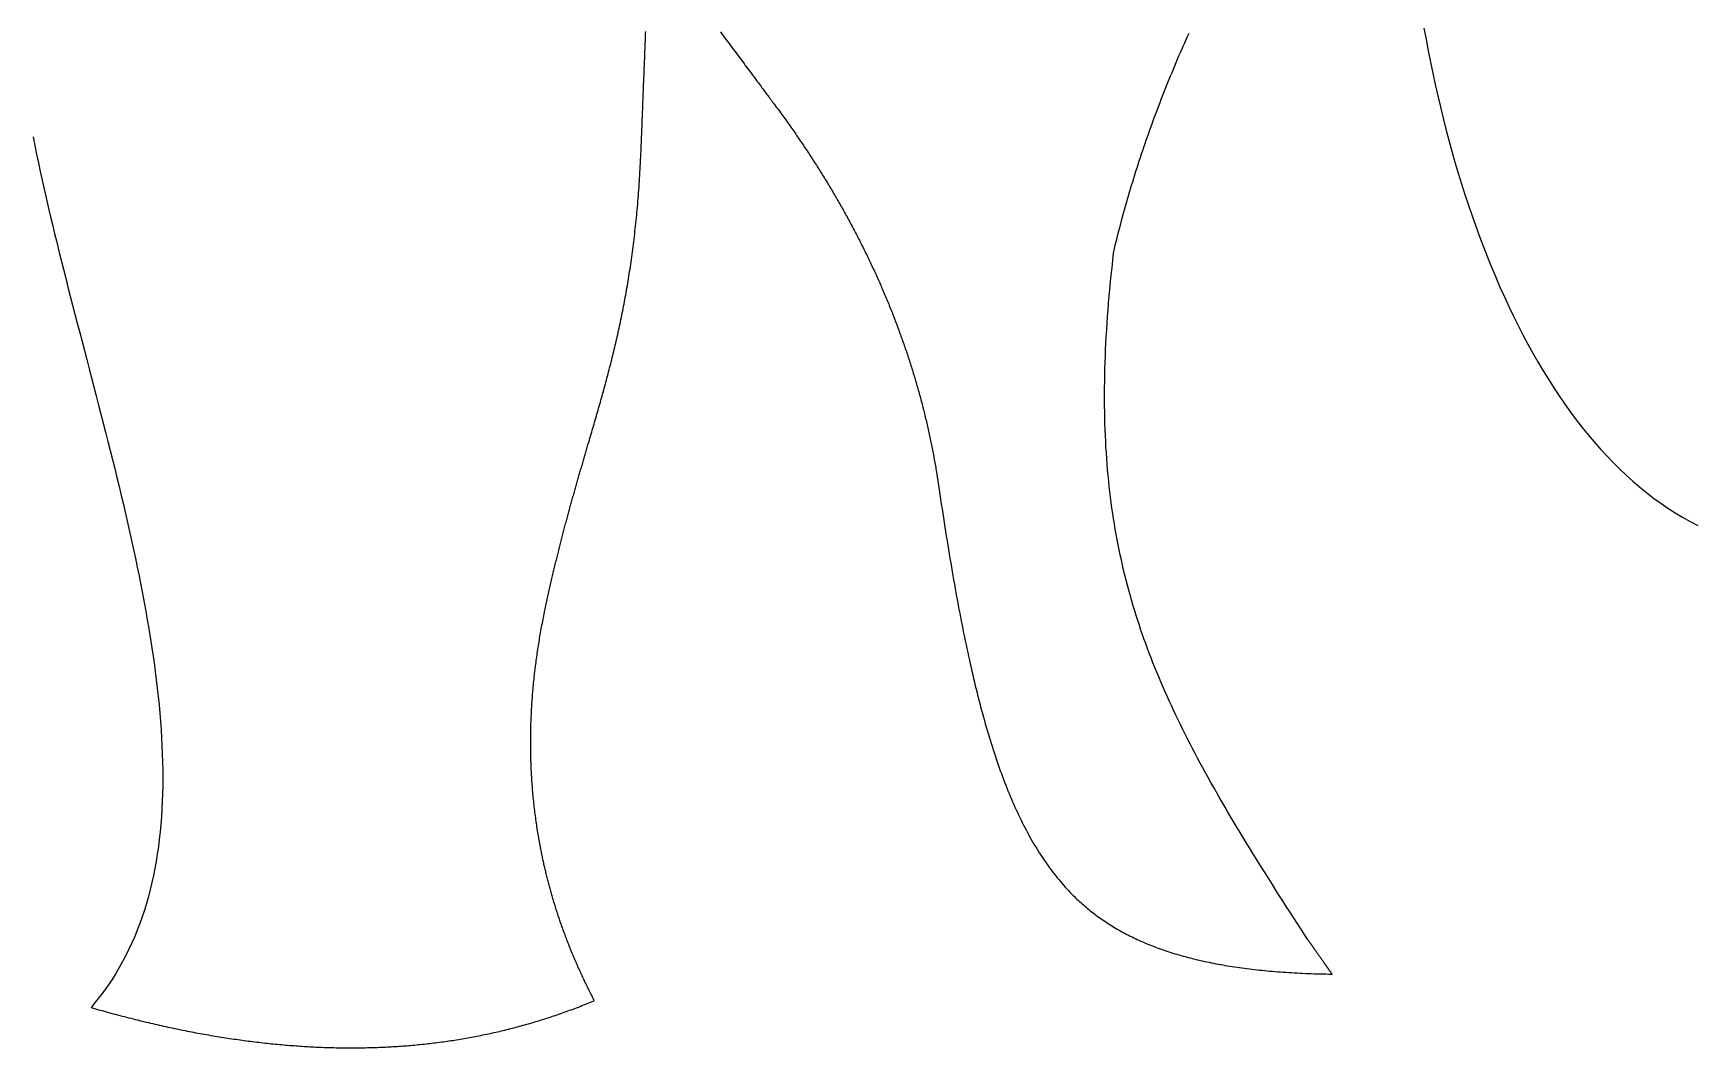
# Model space of a CAD drawing. Extents: x -6.8 to 6.8, y -8.6 to 0.4.
# Drawn here: x -0.336 to 1.387, y -8.578 to -7.523 of the extents above; entities that cross this region are included whole.
import ezdxf

# ---------------------------------------------------------------- set-up
doc = ezdxf.new("R2010")
doc.units = 0
doc.layers.add('4', color=50, linetype='CONTINUOUS')

msp = doc.modelspace()

# ---------------------------------------------------------------- linework, layer by layer
at = {"layer": '4', "color": 2}
for points in [[(-0.335852, -7.63119, 0), (-0.334051, -7.64015, 0), (-0.332196, -7.64915, 0), (-0.330292, -7.65819, 0), (-0.328339, -7.66725, 0), (-0.32634, -7.67634, 0), (-0.324297, -7.68547, 0), (-0.322212, -7.69462, 0), (-0.320088, -7.7038, 0), (-0.317926, -7.713, 0), (-0.315729, -7.72223, 0), (-0.313499, -7.73148, 0), (-0.311239, -7.74075, 0), (-0.308949, -7.75004, 0), (-0.306633, -7.75936, 0), (-0.304292, -7.76868, 0), (-0.301929, -7.77803, 0), (-0.299546, -7.78739, 0), (-0.297146, -7.79677, 0), (-0.294729, -7.80616, 0), (-0.292299, -7.81556, 0), (-0.289858, -7.82497, 0), (-0.287407, -7.83439, 0), (-0.28495, -7.84381, 0), (-0.282487, -7.85325, 0), (-0.280022, -7.86269, 0), (-0.277556, -7.87213, 0), (-0.275092, -7.88158, 0), (-0.272632, -7.89103, 0), (-0.270178, -7.90048, 0), (-0.267732, -7.90992, 0), (-0.265296, -7.91937, 0), (-0.262873, -7.92881, 0), (-0.260464, -7.93825, 0), (-0.258073, -7.94768, 0), (-0.2557, -7.95711, 0), (-0.253349, -7.96652, 0), (-0.251021, -7.97593, 0), (-0.248718, -7.98532, 0), (-0.246443, -7.99471, 0), (-0.244198, -8.00408, 0), (-0.241985, -8.01343, 0), (-0.239806, -8.02277, 0), (-0.237664, -8.0321, 0), (-0.23556, -8.0414, 0), (-0.233497, -8.05069, 0), (-0.231477, -8.05995, 0), (-0.229501, -8.06919, 0), (-0.227573, -8.07841, 0), (-0.225695, -8.08761, 0), (-0.223868, -8.09678, 0), (-0.222095, -8.10592, 0), (-0.220377, -8.11503, 0), (-0.218718, -8.12411, 0), (-0.217119, -8.13317, 0), (-0.215583, -8.14219, 0), (-0.214111, -8.15117, 0), (-0.212705, -8.16013, 0), (-0.211369, -8.16904, 0), (-0.210104, -8.17792, 0), (-0.208912, -8.18676, 0), (-0.207796, -8.19556, 0), (-0.206757, -8.20433, 0), (-0.205798, -8.21304, 0), (-0.204921, -8.22172, 0), (-0.204128, -8.23035, 0), (-0.203421, -8.23893, 0), (-0.202803, -8.24747, 0), (-0.202275, -8.25596, 0), (-0.201841, -8.2644, 0), (-0.201501, -8.27279, 0), (-0.201258, -8.28113, 0), (-0.201115, -8.28941, 0), (-0.201073, -8.29764, 0), (-0.201135, -8.30582, 0), (-0.201303, -8.31393, 0), (-0.201579, -8.32199, 0), (-0.201965, -8.32999, 0), (-0.202463, -8.33793, 0), (-0.203076, -8.3458, 0), (-0.203805, -8.35361, 0), (-0.204653, -8.36136, 0), (-0.205623, -8.36904, 0), (-0.206715, -8.37666, 0), (-0.207933, -8.3842, 0), (-0.209279, -8.39168, 0), (-0.210754, -8.39909, 0), (-0.212361, -8.40642, 0), (-0.214102, -8.41368, 0), (-0.215979, -8.42087, 0), (-0.217995, -8.42798, 0), (-0.220151, -8.43501, 0), (-0.22245, -8.44197, 0), (-0.224894, -8.44884, 0), (-0.227485, -8.45564, 0), (-0.230225, -8.46235, 0), (-0.233117, -8.46898, 0), (-0.236162, -8.47552, 0), (-0.239363, -8.48198, 0), (-0.242722, -8.48835, 0), (-0.246241, -8.49464, 0), (-0.249922, -8.50083, 0), (-0.253768, -8.50693, 0), (-0.25778, -8.51294, 0), (-0.261961, -8.51886, 0), (-0.266313, -8.52468, 0), (-0.270838, -8.53041, 0), (-0.275539, -8.53604, 0), (-0.273367, -8.53682, 0), (-0.271047, -8.53749, 0), (-0.268729, -8.53815, 0), (-0.266414, -8.53881, 0), (-0.2641, -8.53946, 0), (-0.261789, -8.5401, 0), (-0.25948, -8.54074, 0), (-0.257173, -8.54138, 0), (-0.254869, -8.54201, 0), (-0.252566, -8.54263, 0), (-0.250266, -8.54325, 0), (-0.247968, -8.54387, 0), (-0.245672, -8.54447, 0), (-0.243378, -8.54508, 0), (-0.241087, -8.54568, 0), (-0.238797, -8.54627, 0), (-0.23651, -8.54685, 0), (-0.234225, -8.54744, 0), (-0.231943, -8.54801, 0), (-0.229662, -8.54858, 0), (-0.227384, -8.54915, 0), (-0.225108, -8.54971, 0), (-0.222834, -8.55026, 0), (-0.220562, -8.55081, 0), (-0.218293, -8.55135, 0), (-0.216025, -8.55189, 0), (-0.21376, -8.55243, 0), (-0.211497, -8.55295, 0), (-0.209237, -8.55347, 0), (-0.206978, -8.55399, 0), (-0.204722, -8.5545, 0), (-0.202468, -8.55501, 0), (-0.200216, -8.55551, 0), (-0.197966, -8.556, 0), (-0.195718, -8.55649, 0), (-0.193473, -8.55698, 0), (-0.19123, -8.55745, 0), (-0.188989, -8.55793, 0), (-0.18675, -8.5584, 0), (-0.184514, -8.55886, 0), (-0.182279, -8.55931, 0), (-0.180047, -8.55977, 0), (-0.177817, -8.56021, 0), (-0.17559, -8.56065, 0), (-0.173364, -8.56109, 0), (-0.171141, -8.56152, 0), (-0.16892, -8.56194, 0), (-0.166701, -8.56236, 0), (-0.164484, -8.56277, 0), (-0.16227, -8.56318, 0), (-0.160058, -8.56358, 0), (-0.157848, -8.56398, 0), (-0.15564, -8.56437, 0), (-0.153434, -8.56476, 0), (-0.151231, -8.56514, 0), (-0.14903, -8.56551, 0), (-0.146831, -8.56588, 0), (-0.144634, -8.56625, 0), (-0.142439, -8.56661, 0), (-0.140247, -8.56696, 0), (-0.138057, -8.56731, 0), (-0.135869, -8.56765, 0), (-0.133683, -8.56799, 0), (-0.1315, -8.56832, 0), (-0.129318, -8.56864, 0), (-0.127139, -8.56896, 0), (-0.124963, -8.56928, 0), (-0.122788, -8.56959, 0), (-0.120615, -8.56989, 0), (-0.118445, -8.57019, 0), (-0.116277, -8.57048, 0), (-0.114111, -8.57077, 0), (-0.111948, -8.57105, 0), (-0.109787, -8.57133, 0), (-0.107627, -8.5716, 0), (-0.105471, -8.57187, 0), (-0.103316, -8.57213, 0), (-0.101163, -8.57238, 0), (-0.099013, -8.57263, 0), (-0.096865, -8.57288, 0), (-0.094719, -8.57311, 0), (-0.092576, -8.57335, 0), (-0.090434, -8.57357, 0), (-0.088295, -8.5738, 0), (-0.086158, -8.57401, 0), (-0.084024, -8.57422, 0), (-0.081891, -8.57443, 0), (-0.079761, -8.57463, 0), (-0.077633, -8.57482, 0), (-0.075507, -8.57501, 0), (-0.073384, -8.57519, 0), (-0.071262, -8.57537, 0), (-0.069143, -8.57554, 0), (-0.067026, -8.57571, 0), (-0.064911, -8.57587, 0), (-0.062799, -8.57603, 0), (-0.060689, -8.57618, 0), (-0.058581, -8.57632, 0), (-0.056475, -8.57646, 0), (-0.054372, -8.5766, 0), (-0.05227, -8.57672, 0), (-0.050171, -8.57685, 0), (-0.048074, -8.57696, 0), (-0.04598, -8.57708, 0), (-0.043887, -8.57718, 0), (-0.041797, -8.57728, 0), (-0.039709, -8.57738, 0), (-0.037624, -8.57747, 0), (-0.03554, -8.57755, 0), (-0.033459, -8.57763, 0), (-0.03138, -8.5777, 0), (-0.029303, -8.57777, 0), (-0.027229, -8.57783, 0), (-0.025156, -8.57789, 0), (-0.023086, -8.57794, 0), (-0.021018, -8.57798, 0), (-0.018953, -8.57802, 0), (-0.01689, -8.57806, 0), (-0.014828, -8.57808, 0), (-0.01277, -8.57811, 0), (-0.010713, -8.57812, 0), (-0.008659, -8.57814, 0), (-0.006606, -8.57814, 0), (-0.004556, -8.57814, 0), (-0.002509, -8.57814, 0), (-0.000463, -8.57813, 0), (0.00158, -8.57811, 0), (0.003643, -8.57809, 0), (0.005707, -8.57807, 0), (0.007768, -8.57803, 0), (0.009828, -8.578, 0), (0.011885, -8.57795, 0), (0.013941, -8.57791, 0), (0.015994, -8.57785, 0), (0.018046, -8.57779, 0), (0.020095, -8.57772, 0), (0.022142, -8.57765, 0), (0.024187, -8.57757, 0), (0.02623, -8.57749, 0), (0.028271, -8.5774, 0), (0.03031, -8.57731, 0), (0.032347, -8.57721, 0), (0.034382, -8.5771, 0), (0.036415, -8.57699, 0), (0.038445, -8.57687, 0), (0.040474, -8.57674, 0), (0.0425, -8.57661, 0), (0.044525, -8.57648, 0), (0.046547, -8.57634, 0), (0.048567, -8.57619, 0), (0.050585, -8.57604, 0), (0.052602, -8.57588, 0), (0.054616, -8.57571, 0), (0.056628, -8.57554, 0), (0.058638, -8.57537, 0), (0.060645, -8.57518, 0), (0.062651, -8.575, 0), (0.064655, -8.5748, 0), (0.066656, -8.5746, 0), (0.068656, -8.5744, 0), (0.070653, -8.57419, 0), (0.072648, -8.57397, 0), (0.074642, -8.57375, 0), (0.076633, -8.57352, 0), (0.078622, -8.57329, 0), (0.080609, -8.57305, 0), (0.082594, -8.5728, 0), (0.084576, -8.57255, 0), (0.086557, -8.57229, 0), (0.088536, -8.57203, 0), (0.090512, -8.57176, 0), (0.092487, -8.57148, 0), (0.094459, -8.5712, 0), (0.096429, -8.57092, 0), (0.098398, -8.57062, 0), (0.100364, -8.57033, 0), (0.102328, -8.57002, 0), (0.10429, -8.56971, 0), (0.106249, -8.5694, 0), (0.108207, -8.56908, 0), (0.110163, -8.56875, 0), (0.112116, -8.56842, 0), (0.114068, -8.56808, 0), (0.116017, -8.56773, 0), (0.117965, -8.56738, 0), (0.11991, -8.56703, 0), (0.121853, -8.56666, 0), (0.123794, -8.5663, 0), (0.125733, -8.56592, 0), (0.12767, -8.56554, 0), (0.129604, -8.56516, 0), (0.131537, -8.56477, 0), (0.133467, -8.56437, 0), (0.135396, -8.56397, 0), (0.137322, -8.56356, 0), (0.139246, -8.56314, 0), (0.141168, -8.56272, 0), (0.143088, -8.5623, 0), (0.145006, -8.56187, 0), (0.146922, -8.56143, 0), (0.148836, -8.56099, 0), (0.150747, -8.56054, 0), (0.152657, -8.56008, 0), (0.154564, -8.55962, 0), (0.15647, -8.55915, 0), (0.158373, -8.55868, 0), (0.160274, -8.5582, 0), (0.162173, -8.55772, 0), (0.16407, -8.55723, 0), (0.165965, -8.55673, 0), (0.167857, -8.55623, 0), (0.169748, -8.55572, 0), (0.171636, -8.55521, 0), (0.173523, -8.55469, 0), (0.175407, -8.55417, 0), (0.177289, -8.55363, 0), (0.179169, -8.5531, 0), (0.181047, -8.55255, 0), (0.182923, -8.55201, 0), (0.184796, -8.55145, 0), (0.186668, -8.55089, 0), (0.188537, -8.55033, 0), (0.190405, -8.54975, 0), (0.19227, -8.54918, 0), (0.194133, -8.54859, 0), (0.195994, -8.548, 0), (0.197853, -8.54741, 0), (0.19971, -8.54681, 0), (0.201565, -8.5462, 0), (0.203417, -8.54559, 0), (0.205268, -8.54497, 0), (0.207116, -8.54435, 0), (0.208962, -8.54372, 0), (0.210806, -8.54308, 0), (0.212648, -8.54244, 0), (0.214488, -8.54179, 0), (0.216326, -8.54114, 0), (0.218161, -8.54048, 0), (0.219995, -8.53981, 0), (0.221826, -8.53914, 0), (0.223655, -8.53847, 0), (0.225483, -8.53778, 0), (0.227308, -8.53709, 0), (0.22913, -8.5364, 0), (0.230951, -8.5357, 0), (0.23277, -8.53499, 0), (0.234586, -8.53428, 0), (0.236401, -8.53356, 0), (0.238213, -8.53284, 0), (0.240023, -8.53211, 0), (0.241831, -8.53138, 0), (0.243637, -8.53063, 0), (0.245441, -8.52989, 0), (0.247242, -8.52913, 0), (0.247095, -8.528, 0), (0.246452, -8.52676, 0), (0.245812, -8.52553, 0), (0.245175, -8.52429, 0), (0.244541, -8.52305, 0), (0.243911, -8.52182, 0), (0.243284, -8.52058, 0), (0.242661, -8.51934, 0), (0.242041, -8.5181, 0), (0.241424, -8.51686, 0), (0.24081, -8.51563, 0), (0.2402, -8.51439, 0), (0.239593, -8.51315, 0), (0.23899, -8.51191, 0), (0.23839, -8.51066, 0), (0.237793, -8.50942, 0), (0.237199, -8.50818, 0), (0.236609, -8.50694, 0), (0.236022, -8.5057, 0), (0.235439, -8.50445, 0), (0.234858, -8.50321, 0), (0.234282, -8.50197, 0), (0.233708, -8.50072, 0), (0.233138, -8.49948, 0), (0.23257, -8.49823, 0), (0.232007, -8.49699, 0), (0.231446, -8.49574, 0), (0.230889, -8.4945, 0), (0.230335, -8.49325, 0), (0.229784, -8.492, 0), (0.229237, -8.49076, 0), (0.228693, -8.48951, 0), (0.228152, -8.48826, 0), (0.227615, -8.48701, 0), (0.22708, -8.48576, 0), (0.226549, -8.48451, 0), (0.226021, -8.48326, 0), (0.225497, -8.48201, 0), (0.224976, -8.48076, 0), (0.224458, -8.47951, 0), (0.223943, -8.47826, 0), (0.223431, -8.47701, 0), (0.222923, -8.47576, 0), (0.222418, -8.47451, 0), (0.221916, -8.47325, 0), (0.221418, -8.472, 0), (0.220922, -8.47075, 0), (0.22043, -8.46949, 0), (0.219941, -8.46824, 0), (0.219456, -8.46698, 0), (0.218973, -8.46573, 0), (0.218494, -8.46447, 0), (0.218018, -8.46321, 0), (0.217545, -8.46196, 0), (0.217075, -8.4607, 0), (0.216609, -8.45944, 0), (0.216146, -8.45819, 0), (0.215686, -8.45693, 0), (0.215229, -8.45567, 0), (0.214775, -8.45441, 0), (0.214325, -8.45315, 0), (0.213878, -8.45189, 0), (0.213434, -8.45063, 0), (0.212993, -8.44937, 0), (0.212555, -8.44811, 0), (0.21212, -8.44685, 0), (0.211689, -8.44559, 0), (0.211261, -8.44433, 0), (0.210836, -8.44306, 0), (0.210414, -8.4418, 0), (0.209995, -8.44054, 0), (0.209579, -8.43927, 0), (0.209167, -8.43801, 0), (0.208758, -8.43674, 0), (0.208351, -8.43548, 0), (0.207948, -8.43422, 0), (0.207549, -8.43295, 0), (0.207152, -8.43168, 0), (0.206758, -8.43042, 0), (0.206368, -8.42915, 0), (0.20598, -8.42788, 0), (0.205596, -8.42662, 0), (0.205215, -8.42535, 0), (0.204837, -8.42408, 0), (0.204462, -8.42281, 0), (0.204091, -8.42154, 0), (0.203722, -8.42027, 0), (0.203356, -8.419, 0), (0.202994, -8.41773, 0), (0.202635, -8.41646, 0), (0.202279, -8.41519, 0), (0.201925, -8.41392, 0), (0.201575, -8.41265, 0), (0.201228, -8.41138, 0), (0.200885, -8.4101, 0), (0.200544, -8.40883, 0), (0.200206, -8.40756, 0), (0.199871, -8.40628, 0), (0.19954, -8.40501, 0), (0.199211, -8.40374, 0), (0.198886, -8.40246, 0), (0.198564, -8.40119, 0), (0.198244, -8.39991, 0), (0.197928, -8.39864, 0), (0.197615, -8.39736, 0), (0.197305, -8.39608, 0), (0.196998, -8.39481, 0), (0.196694, -8.39353, 0), (0.196393, -8.39225, 0), (0.196095, -8.39097, 0), (0.1958, -8.38969, 0), (0.195508, -8.38842, 0), (0.195219, -8.38714, 0), (0.194933, -8.38586, 0), (0.194651, -8.38458, 0), (0.194371, -8.3833, 0), (0.194094, -8.38202, 0), (0.193821, -8.38074, 0), (0.19355, -8.37945, 0), (0.193282, -8.37817, 0), (0.193017, -8.37689, 0), (0.192756, -8.37561, 0), (0.192497, -8.37432, 0), (0.192241, -8.37304, 0), (0.191989, -8.37176, 0), (0.191739, -8.37047, 0), (0.191492, -8.36919, 0), (0.191168, -8.36747, 0), (0.190816, -8.36557, 0), (0.190471, -8.36367, 0), (0.190132, -8.36178, 0), (0.1898, -8.35988, 0), (0.189474, -8.35797, 0), (0.189155, -8.35607, 0), (0.188843, -8.35417, 0), (0.188537, -8.35227, 0), (0.188237, -8.35037, 0), (0.187945, -8.34846, 0), (0.187658, -8.34656, 0), (0.187378, -8.34466, 0), (0.187105, -8.34275, 0), (0.186838, -8.34085, 0), (0.186578, -8.33894, 0), (0.186324, -8.33704, 0), (0.186077, -8.33513, 0), (0.185836, -8.33323, 0), (0.185602, -8.33132, 0), (0.185374, -8.32941, 0), (0.185152, -8.3275, 0), (0.184937, -8.3256, 0), (0.184728, -8.32369, 0), (0.184526, -8.32178, 0), (0.18433, -8.31987, 0), (0.18414, -8.31796, 0), (0.183957, -8.31605, 0), (0.183781, -8.31414, 0), (0.18361, -8.31223, 0), (0.183446, -8.31032, 0), (0.183288, -8.3084, 0), (0.183137, -8.30649, 0), (0.182992, -8.30458, 0), (0.182853, -8.30267, 0), (0.182721, -8.30075, 0), (0.182595, -8.29884, 0), (0.182475, -8.29692, 0), (0.182361, -8.29501, 0), (0.182254, -8.2931, 0), (0.182153, -8.29118, 0), (0.182058, -8.28926, 0), (0.181969, -8.28735, 0), (0.181887, -8.28543, 0), (0.181811, -8.28351, 0), (0.181741, -8.2816, 0), (0.181677, -8.27968, 0), (0.18162, -8.27776, 0), (0.181569, -8.27584, 0), (0.181523, -8.27392, 0), (0.181484, -8.272, 0), (0.181452, -8.27008, 0), (0.181425, -8.26816, 0), (0.181404, -8.26624, 0), (0.18139, -8.26432, 0), (0.181382, -8.2624, 0), (0.181379, -8.26048, 0), (0.181383, -8.25855, 0), (0.181393, -8.25663, 0), (0.181409, -8.25471, 0), (0.181431, -8.25278, 0), (0.18146, -8.25086, 0), (0.181494, -8.24893, 0), (0.181534, -8.24701, 0), (0.181581, -8.24508, 0), (0.181633, -8.24316, 0), (0.181691, -8.24123, 0), (0.181756, -8.23931, 0), (0.181826, -8.23738, 0), (0.181903, -8.23545, 0), (0.181985, -8.23353, 0), (0.182073, -8.2316, 0), (0.182168, -8.22967, 0), (0.182268, -8.22774, 0), (0.182374, -8.22581, 0), (0.182486, -8.22388, 0), (0.182604, -8.22195, 0), (0.182728, -8.22002, 0), (0.182858, -8.21809, 0), (0.182994, -8.21616, 0), (0.183135, -8.21423, 0), (0.183283, -8.2123, 0), (0.183436, -8.21037, 0), (0.183595, -8.20844, 0), (0.18376, -8.2065, 0), (0.183931, -8.20457, 0), (0.184108, -8.20264, 0), (0.184291, -8.2007, 0), (0.184479, -8.19877, 0), (0.184673, -8.19683, 0), (0.184873, -8.1949, 0), (0.185079, -8.19296, 0), (0.185291, -8.19103, 0), (0.185508, -8.18909, 0), (0.185731, -8.18716, 0), (0.18596, -8.18522, 0), (0.186194, -8.18328, 0), (0.186435, -8.18135, 0), (0.186681, -8.17941, 0), (0.186932, -8.17747, 0), (0.18719, -8.17553, 0), (0.187453, -8.17359, 0), (0.187722, -8.17165, 0), (0.187996, -8.16971, 0), (0.188276, -8.16777, 0), (0.188562, -8.16583, 0), (0.188853, -8.16389, 0), (0.18915, -8.16195, 0), (0.189453, -8.16001, 0), (0.189761, -8.15807, 0), (0.190075, -8.15613, 0), (0.190395, -8.15419, 0), (0.19072, -8.15224, 0), (0.191051, -8.1503, 0), (0.191387, -8.14836, 0), (0.191729, -8.14641, 0), (0.192076, -8.14447, 0), (0.192429, -8.14253, 0), (0.192787, -8.14058, 0), (0.193151, -8.13864, 0), (0.193521, -8.13669, 0), (0.193896, -8.13475, 0), (0.194276, -8.1328, 0), (0.194662, -8.13085, 0), (0.195053, -8.12891, 0), (0.19545, -8.12696, 0), (0.195853, -8.12501, 0), (0.196218, -8.12327, 0), (0.196559, -8.12165, 0), (0.196899, -8.12004, 0), (0.197241, -8.11844, 0), (0.197583, -8.11684, 0), (0.197925, -8.11524, 0), (0.198268, -8.11365, 0), (0.198612, -8.11207, 0), (0.198956, -8.11049, 0), (0.1993, -8.10891, 0), (0.199645, -8.10734, 0), (0.199991, -8.10578, 0), (0.200337, -8.10422, 0), (0.200684, -8.10266, 0), (0.201031, -8.10111, 0), (0.201378, -8.09957, 0), (0.201726, -8.09803, 0), (0.202074, -8.09649, 0), (0.202423, -8.09496, 0), (0.202773, -8.09343, 0), (0.203122, -8.09191, 0), (0.203472, -8.0904, 0), (0.203823, -8.08888, 0), (0.204174, -8.08737, 0), (0.204525, -8.08587, 0), (0.204877, -8.08437, 0), (0.205229, -8.08288, 0), (0.205582, -8.08139, 0), (0.205935, -8.0799, 0), (0.206288, -8.07842, 0), (0.206642, -8.07694, 0), (0.206996, -8.07547, 0), (0.20735, -8.074, 0), (0.207705, -8.07254, 0), (0.20806, -8.07108, 0), (0.208415, -8.06962, 0), (0.208771, -8.06817, 0), (0.209127, -8.06672, 0), (0.209484, -8.06528, 0), (0.20984, -8.06384, 0), (0.210197, -8.0624, 0), (0.210554, -8.06097, 0), (0.210912, -8.05954, 0), (0.21127, -8.05812, 0), (0.211628, -8.0567, 0), (0.211986, -8.05528, 0), (0.212345, -8.05387, 0), (0.212704, -8.05246, 0), (0.213063, -8.05105, 0), (0.213422, -8.04965, 0), (0.213781, -8.04825, 0), (0.214141, -8.04686, 0), (0.214501, -8.04547, 0), (0.214861, -8.04408, 0), (0.215222, -8.0427, 0), (0.215582, -8.04132, 0), (0.215943, -8.03994, 0), (0.216304, -8.03857, 0), (0.216665, -8.0372, 0), (0.217026, -8.03583, 0), (0.217388, -8.03447, 0), (0.217749, -8.03311, 0), (0.218111, -8.03175, 0), (0.218473, -8.0304, 0), (0.218835, -8.02905, 0), (0.219197, -8.0277, 0), (0.219559, -8.02636, 0), (0.219922, -8.02502, 0), (0.220284, -8.02368, 0), (0.220647, -8.02235, 0), (0.221009, -8.02102, 0), (0.221372, -8.01969, 0), (0.221735, -8.01836, 0), (0.222098, -8.01704, 0), (0.222461, -8.01572, 0), (0.222824, -8.0144, 0), (0.223187, -8.01309, 0), (0.22355, -8.01178, 0), (0.223913, -8.01047, 0), (0.224276, -8.00916, 0), (0.224639, -8.00786, 0), (0.225002, -8.00656, 0), (0.225366, -8.00526, 0), (0.225729, -8.00397, 0), (0.226092, -8.00267, 0), (0.226455, -8.00138, 0), (0.226818, -8.00009, 0), (0.227181, -7.99881, 0), (0.227544, -7.99753, 0), (0.227908, -7.99625, 0), (0.228271, -7.99497, 0), (0.228633, -7.99369, 0), (0.228996, -7.99242, 0), (0.229359, -7.99115, 0), (0.229722, -7.98988, 0), (0.230085, -7.98861, 0), (0.230447, -7.98735, 0), (0.23081, -7.98608, 0), (0.231172, -7.98482, 0), (0.231534, -7.98356, 0), (0.231896, -7.98231, 0), (0.232258, -7.98105, 0), (0.23262, -7.9798, 0), (0.232982, -7.97855, 0), (0.233344, -7.9773, 0), (0.233705, -7.97605, 0), (0.234067, -7.97481, 0), (0.234428, -7.97357, 0), (0.234789, -7.97232, 0), (0.235149, -7.97108, 0), (0.23551, -7.96985, 0), (0.235871, -7.96861, 0), (0.236231, -7.96738, 0), (0.236591, -7.96614, 0), (0.236951, -7.96491, 0), (0.23731, -7.96368, 0), (0.23767, -7.96245, 0), (0.238029, -7.96122, 0), (0.238388, -7.96, 0), (0.238746, -7.95877, 0), (0.239105, -7.95755, 0), (0.239463, -7.95633, 0), (0.239821, -7.95511, 0), (0.240178, -7.95389, 0), (0.240536, -7.95267, 0), (0.240893, -7.95146, 0), (0.241249, -7.95024, 0), (0.241742, -7.94856, 0), (0.242359, -7.94646, 0), (0.242975, -7.94436, 0), (0.24359, -7.94226, 0), (0.244203, -7.94017, 0), (0.244815, -7.93808, 0), (0.245426, -7.93599, 0), (0.246036, -7.9339, 0), (0.246644, -7.93182, 0), (0.24725, -7.92974, 0), (0.247855, -7.92765, 0), (0.248459, -7.92557, 0), (0.249061, -7.9235, 0), (0.249661, -7.92142, 0), (0.25026, -7.91934, 0), (0.250857, -7.91726, 0), (0.251452, -7.91519, 0), (0.252045, -7.91311, 0), (0.252637, -7.91104, 0), (0.253226, -7.90896, 0), (0.253814, -7.90688, 0), (0.2544, -7.90481, 0), (0.254983, -7.90273, 0), (0.255565, -7.90065, 0), (0.256145, -7.89857, 0), (0.256722, -7.89649, 0), (0.257297, -7.8944, 0), (0.25787, -7.89232, 0), (0.25844, -7.89023, 0), (0.259009, -7.88814, 0), (0.259575, -7.88605, 0), (0.260138, -7.88395, 0), (0.260699, -7.88185, 0), (0.261258, -7.87975, 0), (0.261814, -7.87765, 0), (0.262367, -7.87554, 0), (0.262918, -7.87343, 0), (0.263466, -7.87131, 0), (0.264011, -7.86919, 0), (0.264554, -7.86707, 0), (0.265094, -7.86494, 0), (0.265631, -7.86281, 0), (0.266165, -7.86067, 0), (0.266696, -7.85852, 0), (0.267224, -7.85637, 0), (0.267749, -7.85422, 0), (0.268271, -7.85206, 0), (0.26879, -7.84989, 0), (0.269306, -7.84772, 0), (0.269819, -7.84554, 0), (0.270328, -7.84335, 0), (0.270834, -7.84116, 0), (0.271337, -7.83896, 0), (0.271837, -7.83675, 0), (0.272333, -7.83454, 0), (0.272825, -7.83231, 0), (0.273314, -7.83008, 0), (0.2738, -7.82785, 0), (0.274282, -7.8256, 0), (0.27476, -7.82334, 0), (0.275235, -7.82108, 0), (0.275706, -7.81881, 0), (0.276173, -7.81653, 0), (0.276636, -7.81424, 0), (0.277096, -7.81193, 0), (0.277551, -7.80962, 0), (0.278003, -7.8073, 0), (0.278451, -7.80497, 0), (0.278894, -7.80263, 0), (0.279334, -7.80028, 0), (0.27977, -7.79792, 0), (0.280201, -7.79555, 0), (0.280628, -7.79316, 0), (0.281051, -7.79077, 0), (0.28147, -7.78836, 0), (0.281884, -7.78594, 0), (0.282294, -7.78351, 0), (0.2827, -7.78107, 0), (0.283101, -7.77861, 0), (0.283498, -7.77614, 0), (0.28389, -7.77366, 0), (0.284278, -7.77117, 0), (0.28466, -7.76866, 0), (0.285039, -7.76614, 0), (0.285412, -7.76361, 0), (0.285781, -7.76106, 0), (0.286145, -7.7585, 0), (0.286504, -7.75592, 0), (0.286859, -7.75333, 0), (0.287208, -7.75073, 0), (0.287552, -7.74811, 0), (0.287892, -7.74547, 0), (0.288226, -7.74282, 0), (0.288555, -7.74016, 0), (0.288879, -7.73747, 0), (0.289198, -7.73478, 0), (0.289512, -7.73206, 0), (0.28982, -7.72933, 0), (0.290123, -7.72659, 0), (0.290421, -7.72382, 0), (0.290713, -7.72104, 0), (0.291, -7.71825, 0), (0.291282, -7.71543, 0), (0.291557, -7.7126, 0), (0.291828, -7.70975, 0), (0.292092, -7.70688, 0), (0.292351, -7.704, 0), (0.292605, -7.70109, 0), (0.292852, -7.69817, 0), (0.293094, -7.69523, 0), (0.29333, -7.69227, 0), (0.29356, -7.68929, 0), (0.293784, -7.68629, 0), (0.294002, -7.68327, 0), (0.294214, -7.68023, 0), (0.29442, -7.67717, 0), (0.29462, -7.67409, 0), (0.294814, -7.67099, 0), (0.295002, -7.66787, 0), (0.295183, -7.66473, 0), (0.295358, -7.66157, 0), (0.295527, -7.65839, 0), (0.295689, -7.65518, 0), (0.295846, -7.65196, 0), (0.295995, -7.64871, 0), (0.296138, -7.64544, 0), (0.296275, -7.64215, 0), (0.29635, -7.64025, 0), (0.296353, -7.64018, 0), (0.296359, -7.64002, 0), (0.296368, -7.63979, 0), (0.29638, -7.63949, 0), (0.296395, -7.6391, 0), (0.296413, -7.63865, 0), (0.296433, -7.63812, 0), (0.296457, -7.63752, 0), (0.296483, -7.63685, 0), (0.296512, -7.63611, 0), (0.296543, -7.63531, 0), (0.296577, -7.63443, 0), (0.296614, -7.6335, 0), (0.296653, -7.6325, 0), (0.296694, -7.63143, 0), (0.296738, -7.63031, 0), (0.296784, -7.62912, 0), (0.296833, -7.62788, 0), (0.296883, -7.62658, 0), (0.296936, -7.62523, 0), (0.296991, -7.62382, 0), (0.297048, -7.62235, 0), (0.297107, -7.62083, 0), (0.297169, -7.61927, 0), (0.297232, -7.61765, 0), (0.297297, -7.61599, 0), (0.297363, -7.61427, 0), (0.297432, -7.61251, 0), (0.297502, -7.61071, 0), (0.297574, -7.60887, 0), (0.297648, -7.60698, 0), (0.297723, -7.60505, 0), (0.2978, -7.60308, 0), (0.297878, -7.60107, 0), (0.297958, -7.59903, 0), (0.298039, -7.59695, 0), (0.298121, -7.59484, 0), (0.298205, -7.59269, 0), (0.29829, -7.59051, 0), (0.298376, -7.5883, 0), (0.298463, -7.58606, 0), (0.298552, -7.58379, 0), (0.298641, -7.5815, 0), (0.298732, -7.57918, 0), (0.298823, -7.57684, 0), (0.298915, -7.57447, 0), (0.299008, -7.57208, 0), (0.299102, -7.56967, 0), (0.299197, -7.56725, 0), (0.299292, -7.5648, 0), (0.299388, -7.56234, 0), (0.299485, -7.55986, 0), (0.299582, -7.55737, 0), (0.29968, -7.55486, 0), (0.299778, -7.55234, 0), (0.299877, -7.54982, 0), (0.299975, -7.54728, 0), (0.300075, -7.54474, 0), (0.300174, -7.54219, 0), (0.300274, -7.53963, 0), (0.300374, -7.53707, 0), (0.300473, -7.53451, 0), (0.300573, -7.53195, 0), (0.300673, -7.52938, 0), (0.300773, -7.52682, 0), (0.300873, -7.52426, 0), (0.300973, -7.52171, 0)], [(0.37858, -7.52206, 0), (0.380097, -7.5241, 0), (0.381609, -7.52613, 0), (0.383115, -7.52815, 0), (0.384615, -7.53016, 0), (0.386107, -7.53217, 0), (0.387591, -7.53416, 0), (0.389066, -7.53614, 0), (0.390531, -7.5381, 0), (0.391985, -7.54006, 0), (0.393429, -7.54199, 0), (0.39486, -7.54392, 0), (0.396279, -7.54582, 0), (0.397684, -7.54771, 0), (0.399075, -7.54957, 0), (0.400451, -7.55142, 0), (0.401811, -7.55325, 0), (0.403155, -7.55505, 0), (0.404481, -7.55683, 0), (0.405789, -7.55859, 0), (0.407079, -7.56032, 0), (0.408349, -7.56202, 0), (0.409598, -7.5637, 0), (0.410827, -7.56535, 0), (0.412033, -7.56697, 0), (0.413217, -7.56856, 0), (0.414378, -7.57012, 0), (0.415514, -7.57164, 0), (0.416626, -7.57314, 0), (0.417712, -7.57459, 0), (0.418771, -7.57602, 0), (0.419804, -7.5774, 0), (0.420808, -7.57875, 0), (0.421784, -7.58006, 0), (0.422731, -7.58133, 0), (0.423647, -7.58256, 0), (0.424532, -7.58375, 0), (0.425385, -7.5849, 0), (0.426206, -7.586, 0), (0.426994, -7.58706, 0), (0.427748, -7.58807, 0), (0.428467, -7.58903, 0), (0.429151, -7.58995, 0), (0.429798, -7.59082, 0), (0.430408, -7.59164, 0), (0.430981, -7.59241, 0), (0.431514, -7.59312, 0), (0.432009, -7.59379, 0), (0.432464, -7.5944, 0), (0.432877, -7.59495, 0), (0.433249, -7.59545, 0), (0.433579, -7.5959, 0), (0.433866, -7.59628, 0), (0.434109, -7.59661, 0), (0.434307, -7.59687, 0), (0.43446, -7.59708, 0), (0.434567, -7.59722, 0), (0.434626, -7.5973, 0), (0.434906, -7.59768, 0), (0.435982, -7.59912, 0), (0.437054, -7.60057, 0), (0.438124, -7.60202, 0), (0.439191, -7.60347, 0), (0.440254, -7.60492, 0), (0.441315, -7.60637, 0), (0.442372, -7.60782, 0), (0.443426, -7.60927, 0), (0.444477, -7.61072, 0), (0.445525, -7.61218, 0), (0.446569, -7.61363, 0), (0.447611, -7.61509, 0), (0.448649, -7.61654, 0), (0.449685, -7.618, 0), (0.450717, -7.61946, 0), (0.451746, -7.62092, 0), (0.452772, -7.62238, 0), (0.453795, -7.62384, 0), (0.454814, -7.6253, 0), (0.455831, -7.62676, 0), (0.456844, -7.62822, 0), (0.457854, -7.62968, 0), (0.458862, -7.63115, 0), (0.459865, -7.63261, 0), (0.460866, -7.63408, 0), (0.461864, -7.63555, 0), (0.462858, -7.63701, 0), (0.46385, -7.63848, 0), (0.464838, -7.63995, 0), (0.465823, -7.64142, 0), (0.466805, -7.64289, 0), (0.467784, -7.64436, 0), (0.468759, -7.64583, 0), (0.469732, -7.64731, 0), (0.470701, -7.64878, 0), (0.471667, -7.65026, 0), (0.47263, -7.65173, 0), (0.47359, -7.65321, 0), (0.474547, -7.65468, 0), (0.4755, -7.65616, 0), (0.47645, -7.65764, 0), (0.477398, -7.65912, 0), (0.478341, -7.6606, 0), (0.479282, -7.66208, 0), (0.48022, -7.66356, 0), (0.481154, -7.66504, 0), (0.482086, -7.66653, 0), (0.483014, -7.66801, 0), (0.483939, -7.6695, 0), (0.484861, -7.67098, 0), (0.485779, -7.67247, 0), (0.486695, -7.67396, 0), (0.487607, -7.67544, 0), (0.488516, -7.67693, 0), (0.489422, -7.67842, 0), (0.490325, -7.67991, 0), (0.491224, -7.6814, 0), (0.492121, -7.68289, 0), (0.493014, -7.68439, 0), (0.493904, -7.68588, 0), (0.494791, -7.68738, 0), (0.495674, -7.68887, 0), (0.496555, -7.69037, 0), (0.497432, -7.69186, 0), (0.498306, -7.69336, 0), (0.499177, -7.69486, 0), (0.500044, -7.69636, 0), (0.500909, -7.69786, 0), (0.50177, -7.69936, 0), (0.502628, -7.70086, 0), (0.503483, -7.70236, 0), (0.504335, -7.70386, 0), (0.505183, -7.70537, 0), (0.506028, -7.70687, 0), (0.50687, -7.70838, 0), (0.507709, -7.70988, 0), (0.508545, -7.71139, 0), (0.509377, -7.7129, 0), (0.510207, -7.7144, 0), (0.511033, -7.71591, 0), (0.511855, -7.71742, 0), (0.512675, -7.71893, 0), (0.513491, -7.72044, 0), (0.514305, -7.72196, 0), (0.515115, -7.72347, 0), (0.515921, -7.72498, 0), (0.516725, -7.7265, 0), (0.517525, -7.72801, 0), (0.518322, -7.72953, 0), (0.519116, -7.73104, 0), (0.519907, -7.73256, 0), (0.520694, -7.73408, 0), (0.521478, -7.7356, 0), (0.522259, -7.73712, 0), (0.523037, -7.73864, 0), (0.523812, -7.74016, 0), (0.524583, -7.74168, 0), (0.525351, -7.7432, 0), (0.526116, -7.74473, 0), (0.526877, -7.74625, 0), (0.527636, -7.74778, 0), (0.528391, -7.7493, 0), (0.529143, -7.75083, 0), (0.529891, -7.75236, 0), (0.530637, -7.75388, 0), (0.531379, -7.75541, 0), (0.532118, -7.75694, 0), (0.532854, -7.75847, 0), (0.533586, -7.76, 0), (0.534315, -7.76154, 0), (0.535041, -7.76307, 0), (0.535764, -7.7646, 0), (0.536483, -7.76613, 0), (0.5372, -7.76767, 0), (0.537913, -7.76921, 0), (0.538622, -7.77074, 0), (0.539329, -7.77228, 0), (0.540032, -7.77382, 0), (0.540732, -7.77535, 0), (0.541429, -7.77689, 0), (0.542122, -7.77843, 0), (0.542812, -7.77997, 0), (0.543499, -7.78152, 0), (0.544183, -7.78306, 0), (0.544863, -7.7846, 0), (0.54554, -7.78614, 0), (0.546216, -7.78769, 0), (0.546896, -7.78927, 0), (0.547572, -7.79084, 0), (0.548246, -7.79241, 0), (0.548916, -7.79399, 0), (0.549582, -7.79557, 0), (0.550246, -7.79714, 0), (0.550905, -7.79872, 0), (0.551562, -7.8003, 0), (0.552215, -7.80188, 0), (0.552865, -7.80346, 0), (0.553512, -7.80504, 0), (0.554155, -7.80662, 0), (0.554795, -7.8082, 0), (0.555431, -7.80978, 0), (0.556064, -7.81136, 0), (0.556694, -7.81295, 0), (0.55732, -7.81453, 0), (0.557943, -7.81611, 0), (0.558563, -7.8177, 0), (0.559179, -7.81929, 0), (0.559792, -7.82087, 0), (0.560402, -7.82246, 0), (0.561008, -7.82405, 0), (0.561611, -7.82564, 0), (0.56221, -7.82723, 0), (0.562806, -7.82882, 0), (0.563399, -7.83041, 0), (0.563988, -7.832, 0), (0.564574, -7.83359, 0), (0.565156, -7.83519, 0), (0.565735, -7.83678, 0), (0.566311, -7.83837, 0), (0.566883, -7.83997, 0), (0.567452, -7.84157, 0), (0.568018, -7.84316, 0), (0.56858, -7.84476, 0), (0.569138, -7.84636, 0), (0.569694, -7.84796, 0), (0.570245, -7.84956, 0), (0.570794, -7.85116, 0), (0.571339, -7.85276, 0), (0.571881, -7.85436, 0), (0.572419, -7.85596, 0), (0.572954, -7.85756, 0), (0.573485, -7.85917, 0), (0.574013, -7.86077, 0), (0.574538, -7.86237, 0), (0.575059, -7.86398, 0), (0.575576, -7.86559, 0), (0.576091, -7.86719, 0), (0.576601, -7.8688, 0), (0.577109, -7.87041, 0), (0.577613, -7.87202, 0), (0.578113, -7.87363, 0), (0.578611, -7.87524, 0), (0.579104, -7.87685, 0), (0.579595, -7.87846, 0), (0.580081, -7.88007, 0), (0.580565, -7.88168, 0), (0.581045, -7.8833, 0), (0.581521, -7.88491, 0), (0.581994, -7.88653, 0), (0.582464, -7.88814, 0), (0.58293, -7.88976, 0), (0.583392, -7.89138, 0), (0.583852, -7.89299, 0), (0.584307, -7.89461, 0), (0.58476, -7.89623, 0), (0.585208, -7.89785, 0), (0.585654, -7.89947, 0), (0.586096, -7.90109, 0), (0.586534, -7.90271, 0), (0.586969, -7.90434, 0), (0.587401, -7.90596, 0), (0.587829, -7.90758, 0), (0.588253, -7.90921, 0), (0.588674, -7.91083, 0), (0.589092, -7.91246, 0), (0.589506, -7.91409, 0), (0.589917, -7.91571, 0), (0.590324, -7.91734, 0), (0.590727, -7.91897, 0), (0.591128, -7.9206, 0), (0.591524, -7.92223, 0), (0.591918, -7.92386, 0), (0.592307, -7.92549, 0), (0.592693, -7.92712, 0), (0.593076, -7.92875, 0), (0.593455, -7.93039, 0), (0.593831, -7.93202, 0), (0.594203, -7.93365, 0), (0.594572, -7.93529, 0), (0.594937, -7.93693, 0), (0.595299, -7.93856, 0), (0.595657, -7.9402, 0), (0.596012, -7.94184, 0), (0.596363, -7.94347, 0), (0.596711, -7.94511, 0), (0.597055, -7.94675, 0), (0.597395, -7.94839, 0), (0.597732, -7.95004, 0), (0.598066, -7.95168, 0), (0.598396, -7.95332, 0), (0.598723, -7.95496, 0), (0.599046, -7.95661, 0), (0.599365, -7.95825, 0), (0.599681, -7.9599, 0), (0.599993, -7.96154, 0), (0.600302, -7.96319, 0), (0.600608, -7.96483, 0), (0.600909, -7.96648, 0), (0.601208, -7.96813, 0), (0.601502, -7.96978, 0), (0.601794, -7.97143, 0), (0.602081, -7.97308, 0), (0.602365, -7.97473, 0), (0.602646, -7.97638, 0), (0.602923, -7.97803, 0), (0.603196, -7.97969, 0), (0.603466, -7.98134, 0), (0.603732, -7.983, 0), (0.603995, -7.98465, 0), (0.604254, -7.98631, 0), (0.60451, -7.98796, 0), (0.604762, -7.98962, 0), (0.60501, -7.99128, 0), (0.605286, -7.99314, 0), (0.606019, -7.9981, 0), (0.606752, -8.00304, 0), (0.607487, -8.00795, 0), (0.608223, -8.01283, 0), (0.608961, -8.01768, 0), (0.609699, -8.02251, 0), (0.61044, -8.02731, 0), (0.611182, -8.03208, 0), (0.611926, -8.03683, 0), (0.612672, -8.04155, 0), (0.61342, -8.04625, 0), (0.61417, -8.05092, 0), (0.614922, -8.05556, 0), (0.615677, -8.06018, 0), (0.616434, -8.06477, 0), (0.617194, -8.06934, 0), (0.617957, -8.07387, 0), (0.618722, -8.07839, 0), (0.619491, -8.08287, 0), (0.620262, -8.08733, 0), (0.621037, -8.09177, 0), (0.621815, -8.09618, 0), (0.622596, -8.10056, 0), (0.62338, -8.10491, 0), (0.624169, -8.10924, 0), (0.624961, -8.11355, 0), (0.625757, -8.11783, 0), (0.626557, -8.12208, 0), (0.627361, -8.12631, 0), (0.628169, -8.13051, 0), (0.628981, -8.13468, 0), (0.629798, -8.13883, 0), (0.630619, -8.14295, 0), (0.631445, -8.14705, 0), (0.632276, -8.15112, 0), (0.633111, -8.15517, 0), (0.633951, -8.15919, 0), (0.634797, -8.16318, 0), (0.635648, -8.16715, 0), (0.636504, -8.17109, 0), (0.637365, -8.17501, 0), (0.638232, -8.1789, 0), (0.639104, -8.18277, 0), (0.639982, -8.18661, 0), (0.640866, -8.19042, 0), (0.641756, -8.19421, 0), (0.642653, -8.19798, 0), (0.643555, -8.20171, 0), (0.644463, -8.20543, 0), (0.645378, -8.20911, 0), (0.6463, -8.21278, 0), (0.647228, -8.21641, 0), (0.648163, -8.22002, 0), (0.649105, -8.22361, 0), (0.650053, -8.22717, 0), (0.651009, -8.23071, 0), (0.651972, -8.23422, 0), (0.652942, -8.2377, 0), (0.65392, -8.24116, 0), (0.654905, -8.24459, 0), (0.655898, -8.248, 0), (0.656898, -8.25139, 0), (0.657907, -8.25474, 0), (0.658923, -8.25808, 0), (0.659948, -8.26139, 0), (0.66098, -8.26467, 0), (0.662021, -8.26793, 0), (0.663071, -8.27116, 0), (0.664129, -8.27437, 0), (0.665195, -8.27755, 0), (0.666271, -8.28071, 0), (0.667355, -8.28384, 0), (0.668448, -8.28695, 0), (0.66955, -8.29003, 0), (0.670662, -8.29309, 0), (0.671783, -8.29612, 0), (0.672913, -8.29913, 0), (0.674053, -8.30212, 0), (0.675202, -8.30508, 0), (0.676361, -8.30801, 0), (0.67753, -8.31092, 0), (0.678709, -8.3138, 0), (0.679898, -8.31666, 0), (0.681098, -8.3195, 0), (0.682307, -8.32231, 0), (0.683527, -8.32509, 0), (0.684758, -8.32785, 0), (0.685999, -8.33059, 0), (0.687251, -8.3333, 0), (0.688514, -8.33599, 0), (0.689788, -8.33865, 0), (0.691073, -8.34129, 0), (0.692369, -8.3439, 0), (0.693677, -8.34649, 0), (0.694996, -8.34906, 0), (0.696326, -8.3516, 0), (0.697668, -8.35411, 0), (0.699022, -8.3566, 0), (0.700388, -8.35907, 0), (0.701766, -8.36151, 0), (0.703156, -8.36393, 0), (0.704558, -8.36632, 0), (0.705973, -8.36869, 0), (0.707399, -8.37104, 0), (0.708839, -8.37336, 0), (0.710291, -8.37565, 0), (0.711756, -8.37793, 0), (0.713234, -8.38018, 0), (0.714725, -8.3824, 0), (0.716229, -8.3846, 0), (0.717746, -8.38677, 0), (0.719276, -8.38893, 0), (0.72082, -8.39105, 0), (0.722378, -8.39316, 0), (0.723949, -8.39524, 0), (0.725534, -8.39729, 0), (0.727133, -8.39932, 0), (0.728746, -8.40133, 0), (0.730373, -8.40331, 0), (0.732014, -8.40527, 0), (0.73367, -8.40721, 0), (0.73534, -8.40912, 0), (0.737024, -8.41101, 0), (0.738724, -8.41287, 0), (0.740438, -8.41471, 0), (0.742167, -8.41653, 0), (0.743911, -8.41832, 0), (0.745212, -8.41963, 0), (0.746511, -8.42092, 0), (0.747822, -8.4222, 0), (0.749144, -8.42346, 0), (0.750477, -8.42472, 0), (0.751821, -8.42597, 0), (0.753177, -8.4272, 0), (0.754544, -8.42842, 0), (0.755923, -8.42964, 0), (0.757313, -8.43084, 0), (0.758715, -8.43203, 0), (0.760129, -8.43321, 0), (0.761554, -8.43438, 0), (0.762991, -8.43554, 0), (0.76444, -8.43669, 0), (0.765901, -8.43783, 0), (0.767374, -8.43896, 0), (0.768859, -8.44007, 0), (0.770355, -8.44118, 0), (0.771864, -8.44228, 0), (0.773385, -8.44336, 0), (0.774918, -8.44444, 0), (0.776464, -8.4455, 0), (0.778021, -8.44656, 0), (0.779591, -8.4476, 0), (0.781174, -8.44863, 0), (0.782769, -8.44965, 0), (0.784376, -8.45067, 0), (0.785996, -8.45167, 0), (0.787628, -8.45266, 0), (0.789274, -8.45364, 0), (0.790932, -8.45461, 0), (0.792602, -8.45557, 0), (0.794286, -8.45652, 0), (0.795982, -8.45746, 0), (0.797691, -8.45839, 0), (0.799413, -8.45931, 0), (0.801148, -8.46021, 0), (0.802897, -8.46111, 0), (0.804658, -8.462, 0), (0.806432, -8.46288, 0), (0.80822, -8.46375, 0), (0.810021, -8.4646, 0), (0.811836, -8.46545, 0), (0.813663, -8.46629, 0), (0.815505, -8.46711, 0), (0.817359, -8.46793, 0), (0.819227, -8.46873, 0), (0.821109, -8.46953, 0), (0.823005, -8.47032, 0), (0.824914, -8.47109, 0), (0.826837, -8.47186, 0), (0.828773, -8.47261, 0), (0.830724, -8.47336, 0), (0.832688, -8.47409, 0), (0.834666, -8.47482, 0), (0.836659, -8.47553, 0), (0.838665, -8.47624, 0), (0.840686, -8.47693, 0), (0.84272, -8.47762, 0), (0.844769, -8.47829, 0), (0.846832, -8.47896, 0), (0.84891, -8.47961, 0), (0.851002, -8.48026, 0), (0.853108, -8.48089, 0), (0.855229, -8.48152, 0), (0.857364, -8.48213, 0), (0.859514, -8.48274, 0), (0.861678, -8.48333, 0), (0.863857, -8.48392, 0), (0.866051, -8.4845, 0), (0.86826, -8.48506, 0), (0.870483, -8.48562, 0), (0.872721, -8.48616, 0), (0.874975, -8.4867, 0), (0.877243, -8.48723, 0), (0.879526, -8.48774, 0), (0.881825, -8.48825, 0), (0.884138, -8.48875, 0), (0.886467, -8.48924, 0), (0.888811, -8.48972, 0), (0.89117, -8.49018, 0), (0.893545, -8.49064, 0), (0.895935, -8.49109, 0), (0.89834, -8.49153, 0), (0.900761, -8.49196, 0), (0.903198, -8.49238, 0), (0.90565, -8.49279, 0), (0.908118, -8.49319, 0), (0.910602, -8.49358, 0), (0.913101, -8.49396, 0), (0.915616, -8.49434, 0), (0.918147, -8.4947, 0), (0.920694, -8.49505, 0), (0.923257, -8.4954, 0), (0.925836, -8.49573, 0), (0.928431, -8.49605, 0), (0.931042, -8.49637, 0), (0.93367, -8.49667, 0), (0.936313, -8.49697, 0), (0.938973, -8.49726, 0), (0.941649, -8.49754, 0), (0.944342, -8.4978, 0), (0.947051, -8.49806, 0), (0.949777, -8.49831, 0), (0.952519, -8.49855, 0), (0.955277, -8.49878, 0), (0.958053, -8.499, 0), (0.960845, -8.49921, 0), (0.963654, -8.49942, 0), (0.966479, -8.49961, 0), (0.969322, -8.49979, 0), (0.972181, -8.49997, 0), (0.975058, -8.50013, 0), (0.977951, -8.50029, 0), (0.980861, -8.50044, 0), (0.983789, -8.50057, 0), (0.986734, -8.5007, 0), (0.989696, -8.50082, 0), (0.992675, -8.50093, 0), (0.995671, -8.50103, 0), (0.998685, -8.50112, 0), (1.00172, -8.50121, 0), (1.00477, -8.50128, 0), (1.00783, -8.50134, 0), (1.01092, -8.5014, 0), (1.01402, -8.50145, 0), (1.01439, -8.50144, 0), (1.01437, -8.50143, 0), (1.01435, -8.50139, 0), (1.01432, -8.50135, 0), (1.01428, -8.50129, 0), (1.01423, -8.50122, 0), (1.01417, -8.50114, 0), (1.01411, -8.50105, 0), (1.01403, -8.50094, 0), (1.01395, -8.50082, 0), (1.01386, -8.50069, 0), (1.01376, -8.50055, 0), (1.01365, -8.5004, 0), (1.01354, -8.50024, 0), (1.01341, -8.50006, 0), (1.01328, -8.49988, 0), (1.01315, -8.49969, 0), (1.013, -8.49948, 0), (1.01285, -8.49927, 0), (1.0127, -8.49905, 0), (1.01253, -8.49882, 0), (1.01236, -8.49857, 0), (1.01219, -8.49832, 0), (1.012, -8.49806, 0), (1.01181, -8.4978, 0), (1.01162, -8.49752, 0), (1.01142, -8.49724, 0), (1.01121, -8.49695, 0), (1.011, -8.49665, 0), (1.01079, -8.49634, 0), (1.01057, -8.49603, 0), (1.01034, -8.49571, 0), (1.01011, -8.49538, 0), (1.00987, -8.49504, 0), (1.00963, -8.4947, 0), (1.00939, -8.49436, 0), (1.00914, -8.494, 0), (1.00889, -8.49365, 0), (1.00863, -8.49328, 0), (1.00837, -8.49291, 0), (1.00811, -8.49254, 0), (1.00784, -8.49216, 0), (1.00757, -8.49178, 0), (1.0073, -8.49139, 0), (1.00702, -8.491, 0), (1.00674, -8.4906, 0), (1.00646, -8.4902, 0), (1.00618, -8.4898, 0), (1.00589, -8.48939, 0), (1.0056, -8.48898, 0), (1.00531, -8.48857, 0), (1.00502, -8.48815, 0), (1.00472, -8.48774, 0), (1.00443, -8.48732, 0), (1.00413, -8.48689, 0), (1.00383, -8.48647, 0), (1.00353, -8.48604, 0), (1.00323, -8.48562, 0), (1.00293, -8.48519, 0), (1.00262, -8.48476, 0), (1.00232, -8.48433, 0), (1.00202, -8.4839, 0), (1.00171, -8.48347, 0), (1.00141, -8.48304, 0), (1.0011, -8.4826, 0), (1.0008, -8.48217, 0), (1.0005, -8.48174, 0), (1.00019, -8.48131, 0), (0.999892, -8.48088, 0), (0.99959, -8.48046, 0), (0.99929, -8.48003, 0), (0.998991, -8.47961, 0), (0.998692, -8.47918, 0), (0.998396, -8.47876, 0), (0.9981, -8.47834, 0), (0.997807, -8.47793, 0), (0.997515, -8.47751, 0), (0.997226, -8.4771, 0), (0.996938, -8.4767, 0), (0.996653, -8.47629, 0), (0.99637, -8.47589, 0), (0.99609, -8.47549, 0), (0.995813, -8.4751, 0), (0.995539, -8.47471, 0), (0.995267, -8.47432, 0), (0.994999, -8.47394, 0), (0.994734, -8.47357, 0), (0.994473, -8.4732, 0), (0.994216, -8.47283, 0), (0.993962, -8.47247, 0), (0.993712, -8.47212, 0), (0.993466, -8.47177, 0), (0.993225, -8.47143, 0), (0.992988, -8.47109, 0), (0.992755, -8.47076, 0), (0.992528, -8.47044, 0), (0.992305, -8.47012, 0), (0.992087, -8.46981, 0), (0.991874, -8.46951, 0), (0.991667, -8.46922, 0), (0.991465, -8.46893, 0), (0.991269, -8.46865, 0), (0.991078, -8.46838, 0), (0.990894, -8.46812, 0), (0.990715, -8.46787, 0), (0.990543, -8.46762, 0), (0.990377, -8.46739, 0), (0.990218, -8.46716, 0), (0.990065, -8.46695, 0), (0.989919, -8.46674, 0), (0.98978, -8.46654, 0), (0.989649, -8.46636, 0), (0.989524, -8.46618, 0), (0.989407, -8.46601, 0), (0.989298, -8.46586, 0), (0.989196, -8.46571, 0), (0.989102, -8.46558, 0), (0.989016, -8.46546, 0), (0.988939, -8.46535, 0), (0.988869, -8.46525, 0), (0.988809, -8.46516, 0), (0.988756, -8.46509, 0), (0.988713, -8.46503, 0), (0.988679, -8.46498, 0), (0.988653, -8.46494, 0), (0.988637, -8.46492, 0), (0.98863, -8.46491, 0), (0.985595, -8.46023, 0), (0.981776, -8.45432, 0), (0.97799, -8.44846, 0), (0.974236, -8.44264, 0), (0.970516, -8.43686, 0), (0.966829, -8.43111, 0), (0.963174, -8.4254, 0), (0.959554, -8.41973, 0), (0.955966, -8.41409, 0), (0.952412, -8.40849, 0), (0.948891, -8.40292, 0), (0.945404, -8.39738, 0), (0.94195, -8.39188, 0), (0.93853, -8.3864, 0), (0.935144, -8.38096, 0), (0.931791, -8.37554, 0), (0.928473, -8.37016, 0), (0.925188, -8.3648, 0), (0.921937, -8.35946, 0), (0.918721, -8.35415, 0), (0.915539, -8.34887, 0), (0.912391, -8.34361, 0), (0.909277, -8.33837, 0), (0.906198, -8.33316, 0), (0.903153, -8.32797, 0), (0.900143, -8.32279, 0), (0.897167, -8.31764, 0), (0.894226, -8.31251, 0), (0.89132, -8.30739, 0), (0.888449, -8.30229, 0), (0.885612, -8.2972, 0), (0.882811, -8.29214, 0), (0.880045, -8.28708, 0), (0.877314, -8.28204, 0), (0.874618, -8.27701, 0), (0.871958, -8.272, 0), (0.869332, -8.26699, 0), (0.866743, -8.262, 0), (0.864189, -8.25701, 0), (0.86167, -8.25203, 0), (0.859187, -8.24706, 0), (0.85674, -8.2421, 0), (0.854329, -8.23714, 0), (0.851953, -8.23218, 0), (0.849614, -8.22723, 0), (0.847311, -8.22229, 0), (0.845044, -8.21734, 0), (0.842813, -8.2124, 0), (0.840618, -8.20746, 0), (0.838459, -8.20251, 0), (0.836338, -8.19757, 0), (0.834252, -8.19262, 0), (0.832203, -8.18767, 0), (0.830191, -8.18272, 0), (0.828215, -8.17776, 0), (0.826277, -8.1728, 0), (0.824375, -8.16782, 0), (0.82251, -8.16285, 0), (0.820682, -8.15786, 0), (0.818891, -8.15287, 0), (0.817138, -8.14786, 0), (0.815422, -8.14285, 0), (0.813743, -8.13782, 0), (0.812101, -8.13278, 0), (0.810497, -8.12772, 0), (0.80893, -8.12266, 0), (0.807401, -8.11757, 0), (0.80591, -8.11248, 0), (0.804456, -8.10736, 0), (0.803041, -8.10223, 0), (0.801663, -8.09707, 0), (0.800323, -8.0919, 0), (0.799022, -8.08671, 0), (0.797758, -8.0815, 0), (0.796533, -8.07626, 0), (0.795346, -8.07101, 0), (0.794197, -8.06572, 0), (0.793087, -8.06042, 0), (0.792015, -8.05508, 0), (0.790982, -8.04973, 0), (0.789987, -8.04434, 0), (0.789032, -8.03893, 0), (0.788115, -8.03348, 0), (0.787237, -8.02801, 0), (0.786398, -8.02251, 0), (0.785598, -8.01697, 0), (0.784837, -8.0114, 0), (0.784115, -8.0058, 0), (0.783433, -8.00017, 0), (0.782789, -7.9945, 0), (0.782186, -7.98879, 0), (0.781622, -7.98305, 0), (0.781097, -7.97727, 0), (0.780612, -7.97145, 0), (0.780167, -7.96559, 0), (0.779761, -7.95969, 0), (0.779395, -7.95375, 0), (0.77907, -7.94777, 0), (0.778784, -7.94174, 0), (0.778538, -7.93568, 0), (0.778333, -7.92956, 0), (0.778168, -7.9234, 0), (0.778043, -7.9172, 0), (0.777958, -7.91095, 0), (0.777914, -7.90465, 0), (0.77791, -7.8983, 0), (0.777947, -7.8919, 0), (0.778025, -7.88545, 0), (0.778143, -7.87895, 0), (0.778303, -7.87239, 0), (0.778503, -7.86579, 0), (0.778744, -7.85912, 0), (0.779026, -7.85241, 0), (0.77935, -7.84564, 0), (0.779714, -7.83881, 0), (0.78012, -7.83192, 0), (0.780567, -7.82498, 0), (0.781056, -7.81797, 0), (0.781586, -7.81091, 0), (0.782158, -7.80378, 0), (0.782771, -7.79659, 0), (0.783426, -7.78934, 0), (0.784123, -7.78203, 0), (0.784862, -7.77465, 0), (0.785642, -7.76721, 0), (0.786465, -7.7597, 0), (0.78733, -7.75212, 0), (0.788208, -7.74725, 0), (0.789091, -7.74359, 0), (0.789988, -7.73992, 0), (0.790898, -7.73625, 0), (0.79182, -7.73259, 0), (0.792756, -7.72893, 0), (0.793705, -7.72527, 0), (0.794666, -7.7216, 0), (0.795641, -7.71795, 0), (0.796627, -7.71429, 0), (0.797627, -7.71063, 0), (0.798638, -7.70698, 0), (0.799662, -7.70333, 0), (0.800698, -7.69968, 0), (0.801746, -7.69604, 0), (0.802806, -7.69239, 0), (0.803878, -7.68875, 0), (0.804961, -7.68512, 0), (0.806056, -7.68148, 0), (0.807163, -7.67785, 0), (0.808281, -7.67422, 0), (0.80941, -7.6706, 0), (0.810551, -7.66698, 0), (0.811703, -7.66336, 0), (0.812865, -7.65975, 0), (0.814039, -7.65614, 0), (0.815223, -7.65253, 0), (0.816418, -7.64893, 0), (0.817624, -7.64534, 0), (0.81884, -7.64174, 0), (0.820067, -7.63816, 0), (0.821303, -7.63458, 0), (0.82255, -7.631, 0), (0.823807, -7.62743, 0), (0.825074, -7.62386, 0), (0.826351, -7.6203, 0), (0.827638, -7.61674, 0), (0.828934, -7.61319, 0), (0.830239, -7.60965, 0), (0.831555, -7.60611, 0), (0.832879, -7.60258, 0), (0.834213, -7.59905, 0), (0.835556, -7.59553, 0), (0.836907, -7.59202, 0), (0.838268, -7.58851, 0), (0.839638, -7.58501, 0), (0.841016, -7.58152, 0), (0.842403, -7.57803, 0), (0.843798, -7.57455, 0), (0.845202, -7.57108, 0), (0.846614, -7.56762, 0), (0.848034, -7.56416, 0), (0.849462, -7.56072, 0), (0.850899, -7.55728, 0), (0.852343, -7.55384, 0), (0.853795, -7.55042, 0), (0.855254, -7.547, 0), (0.856721, -7.5436, 0), (0.858196, -7.5402, 0), (0.859678, -7.53681, 0), (0.861167, -7.53343, 0), (0.862663, -7.53005, 0), (0.864166, -7.52669, 0), (0.865677, -7.52334, 0)], [(1.1099, -7.51802, 0), (1.11203, -7.52981, 0), (1.11427, -7.54159, 0), (1.1166, -7.55334, 0), (1.11904, -7.56507, 0), (1.12157, -7.57677, 0), (1.12421, -7.58843, 0), (1.12695, -7.60005, 0), (1.12978, -7.61163, 0), (1.13272, -7.62317, 0), (1.13576, -7.63465, 0), (1.13889, -7.64607, 0), (1.14213, -7.65743, 0), (1.14547, -7.66873, 0), (1.14891, -7.67995, 0), (1.15246, -7.6911, 0), (1.1561, -7.70218, 0), (1.15985, -7.71317, 0), (1.16369, -7.72408, 0), (1.16764, -7.73489, 0), (1.17169, -7.74561, 0), (1.17585, -7.75622, 0), (1.1801, -7.76674, 0), (1.18446, -7.77714, 0), (1.18892, -7.78743, 0), (1.19348, -7.7976, 0), (1.19815, -7.80765, 0), (1.20292, -7.81758, 0), (1.20779, -7.82737, 0), (1.21277, -7.83703, 0), (1.21784, -7.84655, 0), (1.22303, -7.85593, 0), (1.22831, -7.86516, 0), (1.2337, -7.87423, 0), (1.23919, -7.88315, 0), (1.24479, -7.89191, 0), (1.25049, -7.90051, 0), (1.2563, -7.90893, 0), (1.26221, -7.91718, 0), (1.26822, -7.92525, 0), (1.27434, -7.93314, 0), (1.28056, -7.94084, 0), (1.28689, -7.94835, 0), (1.29333, -7.95566, 0), (1.29987, -7.96278, 0), (1.30651, -7.96969, 0), (1.31326, -7.97639, 0), (1.32012, -7.98288, 0), (1.32708, -7.98915, 0), (1.33415, -7.99519, 0), (1.34132, -8.00102, 0), (1.3486, -8.00661, 0), (1.35598, -8.01196, 0), (1.36348, -8.01708, 0), (1.37107, -8.02195, 0), (1.37878, -8.02658, 0), (1.38659, -8.03095, 0), (1.39451, -8.03507, 0)]]:
    msp.add_polyline3d(points, dxfattribs=at)

doc.saveas('drawing.dxf')
